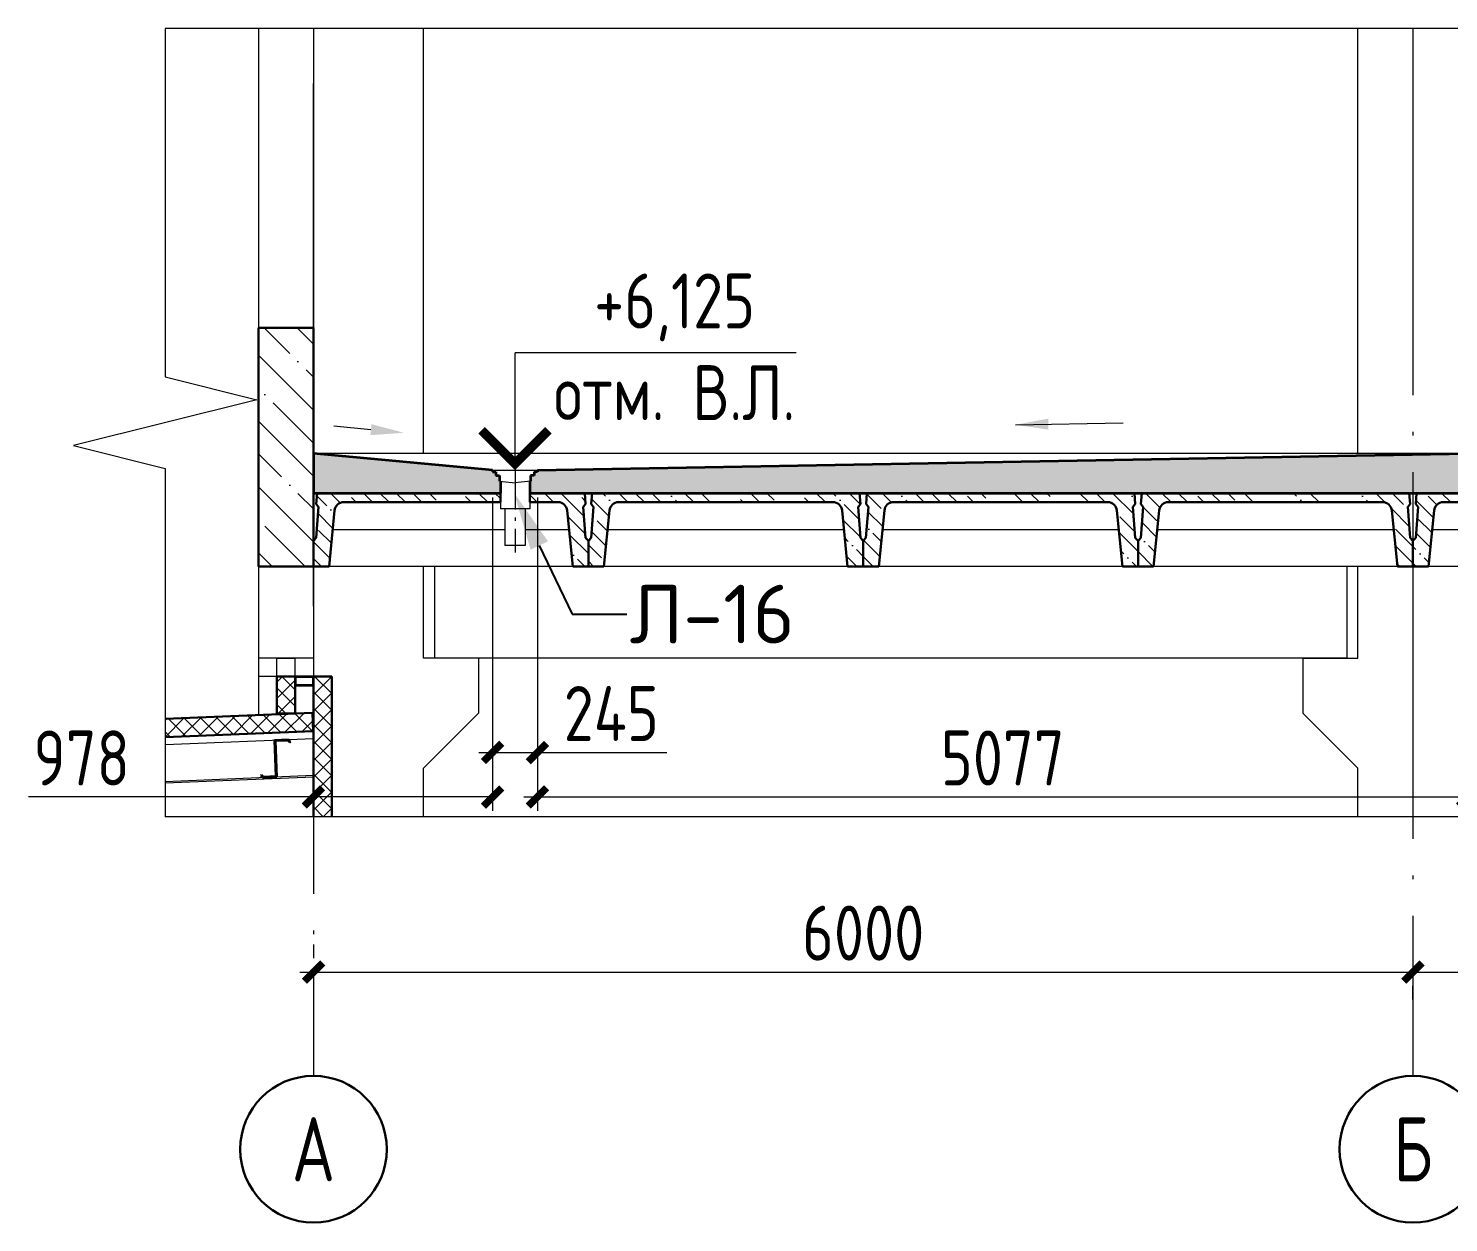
# Model space of a CAD drawing. Extents: x -965262 to 1142518, y -357520 to 71675.
# Drawn here: x 586554 to 594304, y -224128 to -217614 of the extents above; entities that cross this region are included whole.
import ezdxf
from ezdxf import colors
from ezdxf.entities.mleader import LeaderData, LeaderLine
from ezdxf.math import Vec2, Vec3

# ---------------------------------------------------------------- set-up
doc = ezdxf.new("R2010")
doc.units = 0
doc.header["$LTSCALE"] = 10
doc.linetypes.add('AM_DIN_G_W050x2', pattern=[6.875, 4.75, -0.875, 0.375, -0.875])
doc.linetypes.add('DOTE', pattern=[2.42, 2, -0.2, 0.02, -0.2])
doc.layers.get('0').update_dxf_attribs({"linetype": 'CONTINUOUS', "lineweight": 30})
doc.layers.get('Defpoints').update_dxf_attribs({"linetype": 'CONTINUOUS'})
for name, color, linetype, lineweight in [('DOTE', 7, 'DOTE', 9), ('полы', 3, 'CONTINUOUS', 35), ('Полы_лотки', 7, 'CONTINUOUS', 30)]:
    doc.layers.add(name, color=color, linetype=linetype, lineweight=lineweight)
doc.styles.add('GOST 2.304', font='isocpeur.ttf', dxfattribs={"width": 0.75, "height": 250})
doc.styles.get("Standard").update_dxf_attribs({"font": 'isocpeur.ttf', "height": 300})
doc.styles.add('ГОСТ 2м', font='isocpeur.ttf', dxfattribs={"width": 0.8, "height": 250})
doc.dimstyles.new('ГОСТ 2м', dxfattribs={"dimtxt": 250, "dimasz": 100, "dimexe": 75, "dimexo": 150, "dimgap": 62.5, "dimtad": 1, "dimdec": 0, "dimtxsty": 'ГОСТ 2м', "dimblk": 'ARCHTICK', "dimcen": 150, "dimdle": 75, "dimclrd": 256, "dimclre": 256, "dimclrt": 256, "dimadec": 0, "dimazin": 0, "dimtfac": 1, "dimtdec": 0, "dimtmove": 0, "dimatfit": 3, "dimldrblk": 'OBLIQUE', "dimfxl": 1, "dimlwd": 15, "dimlwe": 15, "dimarcsym": 0})
pattern_1 = [(45, (574422.91, -389216.117), (-44.90128, 44.90128), []), (135, (574422.91, -389216.117), (-44.90128, -44.90128), [])]

# ---------------------------------------------------------------- blocks, each defined once
blk = doc.blocks.new('y')
at = {"lineweight": 15}
h = blk.add_hatch(dxfattribs=at)
h.set_pattern_fill('ANSI35', color=256, scale=20, angle=90, style=0)
h.set_pattern_definition([(135, (-71939.62, 175751.51), (-89.80256, -89.80256), []), (135, (-71939.62, 175841.31), (-89.80256, -89.80256), [158.75, -31.75, 0, -31.75])])
edge = h.paths.add_edge_path()
edge.add_ellipse((16945.9, 173767.8), major_axis=(35.4, 35.4), ratio=1, start_angle=45, end_angle=129.28941)
edge.add_line((16896.2, 173772.8), (16865.7, 173467.8))
edge.add_line((16865.7, 173467.8), (16780.7, 173467.8))
edge.add_line((16780.7, 173467.8), (16780.7, 173607.8))
edge.add_line((16780.7, 173607.8), (16795.8, 173622.8))
edge.add_line((16795.8, 173622.8), (16808.9, 173792.8))
edge.add_line((16808.9, 173792.8), (16796.1, 173807.8))
edge.add_line((16796.1, 173807.8), (16800.7, 173867.8))
edge.add_line((16800.7, 173867.8), (18260.7, 173867.8))
edge.add_line((18260.7, 173867.8), (18265.3, 173807.8))
edge.add_line((18265.3, 173807.8), (18252.4, 173792.8))
edge.add_line((18252.4, 173792.8), (18265.5, 173622.8))
edge.add_line((18265.5, 173622.8), (18280.7, 173607.8))
edge.add_line((18280.7, 173607.8), (18280.7, 173467.8))
edge.add_line((18280.7, 173467.8), (18195.7, 173467.8))
edge.add_line((18195.7, 173467.8), (18165.2, 173772.8))
edge.add_ellipse((18115.4, 173767.8), major_axis=(-35.4, 35.4), ratio=1, start_angle=230.71059, end_angle=315)
edge.add_line((18115.4, 173817.8), (16945.9, 173817.8))
h.paths.add_polyline_path([(17610.7, 173817.8), (17450.7, 173817.8), (17450.7, 173867.8), (17610.7, 173867.8)], flags=17)
h.paths.add_polyline_path([(17960.7, 173817.8), (17800.7, 173817.8), (17800.7, 173867.8), (17960.7, 173867.8)], flags=17)
for p, q in [((16800.7, 173867.8), (16796.1, 173807.8)), ((18260.7, 173867.8), (16800.7, 173867.8)), ((18260.7, 173867.8), (18265.3, 173807.8)), ((16808.9, 173792.8), (16795.8, 173622.8)), ((16808.9, 173792.8), (16796.1, 173807.8)), ((16896.2, 173772.8), (16865.7, 173467.8)), ((18115.4, 173817.8), (16945.9, 173817.8)), ((18165.2, 173772.8), (18195.7, 173467.8)), ((18252.4, 173792.8), (18265.3, 173807.8)), ((18252.4, 173792.8), (18265.5, 173622.8)), ((16780.7, 173607.8), (16795.8, 173622.8)), ((18280.7, 173607.8), (18265.5, 173622.8)), ((16780.7, 173607.8), (16780.7, 173467.8)), ((18280.7, 173607.8), (18280.7, 173467.8)), ((18280.7, 173607.8), (18280.7, 173467.8)), ((16780.7, 173467.8), (16865.7, 173467.8)), ((18280.7, 173467.8), (18195.7, 173467.8))]:
    blk.add_line(p, q)
for p, q in [((18175.7, 173667.8), (16885.7, 173667.8)), ((18195.7, 173467.8), (16865.7, 173467.8))]:
    blk.add_line(p, q, dxfattribs=at)
for centre, start, end in [((16945.9, 173767.8), 90, 174.28941), ((18115.4, 173767.8), 5.71059, 90)]:
    blk.add_arc(centre, 50, start, end)
blk = doc.blocks.new('_ArchTick')
at = {"color": 0, "linetype": 'ByBlock', "lineweight": 0, "const_width": 0.4}
blk.add_lwpolyline([(-0.5, -0.5), (0.5, 0.5)], dxfattribs=at)
blk = doc.blocks.new('*D2141')
at = {"lineweight": 15, "ltscale": 100, "transparency": 16777216}
for p, q in [((600109.5, -222611.2), (600109.5, -222686.2)), ((594034.5, -222761.2), (600184.5, -222761.2)), ((594109.5, -222911.2), (594109.5, -222836.2))]:
    blk.add_line(p, q, dxfattribs=at)
at = {"layer": 'Defpoints', "color": 0, "lineweight": 15, "ltscale": 100, "transparency": 16777216}
for p in [(594109.5, -222761.2), (600109.5, -222761.2), (600109.5, -222761.2)]:
    blk.add_point(p, dxfattribs=at)
at = {"lineweight": 15, "ltscale": 100, "transparency": 16777216, "xscale": 100, "yscale": 100, "zscale": 100, "rotation": 180}
blk.add_blockref('_ArchTick', (594109.5, -222761.2), dxfattribs=at)
at = {"lineweight": 15, "ltscale": 100, "transparency": 16777216, "xscale": 100, "yscale": 100, "zscale": 100}
blk.add_blockref('_ArchTick', (600109.5, -222761.2), dxfattribs=at)
at = {"lineweight": 15, "ltscale": 100, "transparency": 16777216, "insert": (597109.5, -222548.7), "char_height": 250, "attachment_point": 5, "style": 'ГОСТ 2м'}
blk.add_mtext('{\\H1.2x;6000}', dxfattribs=at)
blk = doc.blocks.new('_Oblique')
at = {"color": 0, "linetype": 'ByBlock', "lineweight": -2}
blk.add_line((-0.5, -0.5), (0.5, 0.5), dxfattribs=at)
blk = doc.blocks.new('*D2142')
at = {"lineweight": 15, "ltscale": 100, "transparency": 16777216}
for p, q in [((588109.5, -222611.2), (588109.5, -222686.2)), ((594109.5, -222611.2), (594109.5, -222686.2)), ((588034.5, -222761.2), (594184.5, -222761.2))]:
    blk.add_line(p, q, dxfattribs=at)
at = {"layer": 'Defpoints', "color": 0, "lineweight": 15, "ltscale": 100, "transparency": 16777216}
for p in [(588109.5, -222761.2), (594109.5, -222761.2), (594109.5, -222761.2)]:
    blk.add_point(p, dxfattribs=at)
at = {"lineweight": 15, "ltscale": 100, "transparency": 16777216, "xscale": 100, "yscale": 100, "zscale": 100, "rotation": 180}
blk.add_blockref('_ArchTick', (588109.5, -222761.2), dxfattribs=at)
at = {"lineweight": 15, "ltscale": 100, "transparency": 16777216, "xscale": 100, "yscale": 100, "zscale": 100}
blk.add_blockref('_ArchTick', (594109.5, -222761.2), dxfattribs=at)
at = {"lineweight": 15, "ltscale": 100, "transparency": 16777216, "insert": (591109.5, -222548.7), "char_height": 250, "attachment_point": 5, "style": 'ГОСТ 2м'}
blk.add_mtext('{\\H1.2x;6000}', dxfattribs=at)
blk = doc.blocks.new('*D2143')
at = {"lineweight": 15, "transparency": 16777216}
for p, q in [((588109.5, -220083.3), (588109.5, -221881.1)), ((589087, -220173.3), (589087, -221881.1)), ((588109.5, -221806.1), (586553.7, -221806.1)), ((589087, -221806.1), (588034.5, -221806.1))]:
    blk.add_line(p, q, dxfattribs=at)
at = {"layer": 'Defpoints', "color": 0, "lineweight": 15, "transparency": 16777216}
for p in [(588109.5, -219933.3), (589087, -220023.3), (589087, -221806.1)]:
    blk.add_point(p, dxfattribs=at)
at = {"lineweight": 15, "transparency": 16777216, "xscale": 100, "yscale": 100, "zscale": 100, "rotation": 180}
blk.add_blockref('_ArchTick', (588109.5, -221806.1), dxfattribs=at)
at = {"lineweight": 15, "transparency": 16777216, "xscale": 100, "yscale": 100, "zscale": 100}
blk.add_blockref('_ArchTick', (589087, -221806.1), dxfattribs=at)
at = {"lineweight": 15, "transparency": 16777216, "insert": (586844.2, -221593.6), "char_height": 250, "attachment_point": 5, "style": 'ГОСТ 2м'}
blk.add_mtext('{\\H1.2x;978}', dxfattribs=at)
blk = doc.blocks.new('*D2144')
at = {"lineweight": 15, "transparency": 16777216}
for p, q in [((589087, -220173.3), (589087, -221638.7)), ((589332, -220173.3), (589332, -221638.7)), ((589012, -221563.7), (589332, -221563.7)), ((589332, -221563.7), (590037, -221563.7))]:
    blk.add_line(p, q, dxfattribs=at)
at = {"layer": 'Defpoints', "color": 0, "lineweight": 15, "transparency": 16777216}
for p in [(589087, -220023.3), (589332, -220023.3), (589332, -221563.7)]:
    blk.add_point(p, dxfattribs=at)
at = {"lineweight": 15, "transparency": 16777216, "xscale": 100, "yscale": 100, "zscale": 100, "rotation": 180}
blk.add_blockref('_ArchTick', (589087, -221563.7), dxfattribs=at)
at = {"lineweight": 15, "transparency": 16777216, "xscale": 100, "yscale": 100, "zscale": 100}
blk.add_blockref('_ArchTick', (589332, -221563.7), dxfattribs=at)
at = {"lineweight": 15, "transparency": 16777216, "insert": (589734.5, -221351.2), "char_height": 250, "attachment_point": 5, "style": 'ГОСТ 2м'}
blk.add_mtext('{\\H1.2x;245}', dxfattribs=at)
blk = doc.blocks.new('*D2145')
at = {"lineweight": 15, "transparency": 16777216}
for p, q in [((594409.5, -220083.3), (594409.5, -221881.1)), ((589332, -220173.3), (589332, -221881.1)), ((589257, -221806.1), (594484.5, -221806.1))]:
    blk.add_line(p, q, dxfattribs=at)
at = {"layer": 'Defpoints', "color": 0, "lineweight": 15, "transparency": 16777216}
for p in [(594409.5, -219933.3), (589332, -220023.3), (594409.5, -221806.1)]:
    blk.add_point(p, dxfattribs=at)
at = {"lineweight": 15, "transparency": 16777216, "xscale": 100, "yscale": 100, "zscale": 100, "rotation": 180}
blk.add_blockref('_ArchTick', (589332, -221806.1), dxfattribs=at)
at = {"lineweight": 15, "transparency": 16777216, "xscale": 100, "yscale": 100, "zscale": 100}
blk.add_blockref('_ArchTick', (594409.5, -221806.1), dxfattribs=at)
at = {"lineweight": 15, "transparency": 16777216, "insert": (591870.8, -221593.6), "char_height": 250, "attachment_point": 5, "style": 'ГОСТ 2м'}
blk.add_mtext('{\\H1.2x;5077}', dxfattribs=at)

msp = doc.modelspace()

# ---------------------------------------------------------------- hatches: boundary and pattern name
at = {"lineweight": 15}
h = msp.add_hatch(dxfattribs=at)
h.set_pattern_fill('ANSI35', color=256, scale=40, angle=90)
h.set_pattern_definition([(135, (499389.25, -218264.6), (-179.6051, -179.6051), []), (135, (499389.25, -218085), (-179.6051, -179.6051), [317.5, -63.5, 0, -63.5])])
h.paths.add_polyline_path([(587809.5, -220548.3), (588109.5, -220548.3), (588109.5, -220408.3), (588109.5, -219248.3), (587809.5, -219248.3)])
h = msp.add_hatch(dxfattribs=at)
h.set_pattern_fill('ANSI35', color=256, scale=20, angle=90, style=0)
h.set_pattern_definition([(135, (499389.25, -218264.61), (-89.80256, -89.80256), []), (135, (499389.25, -218174.8), (-89.80256, -89.80256), [158.75, -31.75, 0, -31.75])])
edge = h.paths.add_edge_path()
edge.add_ellipse((588274.8, -220248.3), major_axis=(35.4, 35.4), ratio=1, start_angle=45, end_angle=129.28941)
edge.add_line((588225, -220243.4), (588194.5, -220548.3))
edge.add_line((588194.5, -220548.3), (588109.5, -220548.3))
edge.add_line((588109.5, -220548.3), (588109.5, -220408.3))
edge.add_line((588109.5, -220408.3), (588124.7, -220393.3))
edge.add_line((588124.7, -220393.3), (588137.8, -220223.3))
edge.add_line((588137.8, -220223.3), (588124.9, -220208.3))
edge.add_line((588124.9, -220208.3), (588129.5, -220148.3))
edge.add_line((588129.5, -220148.3), (589589.5, -220148.3))
edge.add_line((589589.5, -220148.3), (589594.2, -220208.3))
edge.add_line((589594.2, -220208.3), (589581.3, -220223.3))
edge.add_line((589581.3, -220223.3), (589594.4, -220393.3))
edge.add_line((589594.4, -220393.3), (589609.5, -220408.3))
edge.add_line((589609.5, -220408.3), (589609.5, -220548.3))
edge.add_line((589609.5, -220548.3), (589524.5, -220548.3))
edge.add_line((589524.5, -220548.3), (589494, -220243.4))
edge.add_ellipse((589444.3, -220248.3), major_axis=(-35.4, 35.4), ratio=1, start_angle=230.71059, end_angle=315)
edge.add_line((589444.3, -220198.3), (588274.8, -220198.3))
h.paths.add_polyline_path([(588939.5, -220198.3), (588779.5, -220198.3), (588779.5, -220148.3), (588939.5, -220148.3)], flags=17)
h.paths.add_polyline_path([(589289.5, -220198.3), (589129.5, -220198.3), (589129.5, -220148.3), (589289.5, -220148.3)], flags=17)
h = msp.add_hatch(dxfattribs=at)
h.set_pattern_fill('ANSI37', color=256, scale=20)
h.set_pattern_definition(pattern_1)
h.paths.add_polyline_path([(587909.5, -221350.9), (588009.5, -221350.9), (588009.5, -221148.3), (587909.5, -221148.3)])
h = msp.add_hatch(dxfattribs=at)
h.set_pattern_fill('ANSI37', color=256, scale=20)
h.set_pattern_definition(pattern_1)
h.paths.add_polyline_path([(588209.5, -221914.3), (588109.5, -221914.3), (588109.5, -221148.3), (588209.5, -221148.3)])
h = msp.add_hatch(dxfattribs=at)
h.set_pattern_fill('ANSI37', color=256, scale=20)
h.set_pattern_definition([(45, (571328.865, -389216.117), (-44.90128, 44.90128), []), (135, (571328.865, -389216.117), (-44.90128, -44.90128), [])])
h.paths.add_polyline_path([(588107.9, -221446.9), (588103.8, -221347), (587299.5, -221380.3), (587299.5, -221480.3)])
at = {"layer": 'полы', "lineweight": 15}
h = msp.add_hatch(dxfattribs=at)
h.set_pattern_fill('ANSI35', color=256, scale=40)
h.set_pattern_definition([(45, (610929.1, -218685.05), (-179.605, 179.605), []), (45, (611108.7, -218685.05), (-179.605, 179.605), [317.5, -63.5, 0, -63.5])])
h.paths.add_polyline_path([(612109.5, -218648.3), (610079.5, -218648.3), (610079.5, -218752.7), (610093.6, -218788.3), (610142.6, -218788.3), (610170.7, -218717.1), (610212.4, -218717.1, -0.216364), (610215.8, -218718.6), (610216.9, -218721.9, 0.538865), (610228, -218721.9), (610229.1, -218718.6, -0.216364), (610232.5, -218717.1), (610274.2, -218717.1), (610302.3, -218788.3), (610351.3, -218788.3), (610379.4, -218717.1), (610421.2, -218717.1, -0.216364), (610424.5, -218718.6), (610425.6, -218721.9, 0.538865), (610436.8, -218721.9), (610437.9, -218718.6, -0.216364), (610441.2, -218717.1), (610483, -218717.1), (610511.1, -218788.3), (610560.1, -218788.3), (610588.2, -218717.1), (610629.9, -218717.1, -0.216364), (610633.3, -218718.6), (610634.4, -218721.9, 0.538865), (610645.5, -218721.9), (610646.6, -218718.6, -0.216364), (610650, -218717.1), (610691.7, -218717.1), (610719.8, -218788.3), (610768.8, -218788.3), (610796.9, -218717.1), (610838.7, -218717.1, -0.216364), (610842, -218718.6), (610843.1, -218721.9, 0.538865), (610854.3, -218721.9), (610855.3, -218718.6, -0.216364), (610858.7, -218717.1), (610900.4, -218717.1), (610928.6, -218788.3), (610977.5, -218788.3), (611005.6, -218717.1), (611047.4, -218717.1, -0.216364), (611050.7, -218718.6), (611051.8, -218721.9, 0.538865), (611063, -218721.9), (611064.1, -218718.6, -0.216364), (611067.4, -218717.1), (611109.2, -218717.1), (611137.3, -218788.3), (611186.3, -218788.3), (611214.4, -218717.1), (611256.1, -218717.1, -0.216364), (611259.5, -218718.6), (611260.6, -218721.9, 0.538865), (611271.7, -218721.9), (611272.8, -218718.6, -0.216364), (611276.2, -218717.1), (611317.9, -218717.1), (611346, -218788.3), (611395, -218788.3), (611423.1, -218717.1), (611464.9, -218717.1, -0.216364), (611468.2, -218718.6), (611469.3, -218721.9, 0.538865), (611480.5, -218721.9), (611481.6, -218718.6, -0.216364), (611484.9, -218717.1), (611526.7, -218717.1), (611554.8, -218788.3), (611603.8, -218788.3), (611631.9, -218717.1), (611673.6, -218717.1, -0.216364), (611677, -218718.6), (611678.1, -218721.9, 0.538865), (611689.2, -218721.9), (611690.3, -218718.6, -0.216364), (611693.7, -218717.1), (611735.4, -218717.1), (611763.5, -218788.3), (611812.5, -218788.3), (611840.6, -218717.1), (611882.4, -218717.1, -0.216364), (611885.7, -218718.6), (611886.8, -218721.9, 0.538865), (611898, -218721.9), (611899, -218718.6, -0.216364), (611902.4, -218717.1), (611944.1, -218717.1), (611972.3, -218788.3), (612021.2, -218788.3), (612049.4, -218717.1), (612091.1, -218717.1, -0.216364), (612094.5, -218718.6), (612095.5, -218721.9, 0.538865), (612106.7, -218721.9), (612107.8, -218718.6, -0.121852), (612109.5, -218717.4)])
h.paths.add_polyline_path([(609959.5, -219933.3), (609359.5, -220023.3), (609359.5, -220093.3), (608439.5, -220107.1), (608439.5, -220148.3), (609959.5, -220148.3)])
h.paths.add_polyline_path([(600109.5, -220100.8), (599439.5, -220107.5), (599439.5, -220148.3), (600109.5, -220148.3)])
h.paths.add_polyline_path([(602279.5, -220107.5), (600859.5, -220093.3), (600109.5, -220100.8), (600109.5, -220148.3), (602279.5, -220148.3)])
h.paths.add_polyline_path([(605279.5, -220107.5), (603859.5, -220093.3), (602439.5, -220107.5), (602439.5, -220148.3), (605279.5, -220148.3)])
h.paths.add_polyline_path([(606109.5, -220100.8), (605439.5, -220107.5), (605439.5, -220148.3), (606109.5, -220148.3)])
h.paths.add_polyline_path([(597759.5, -219933.3), (594409.5, -219933.3), (594109.5, -219938.7), (594109.5, -220148.3), (599279.5, -220148.3), (599279.5, -220107.1), (598359.5, -220093.3), (598359.5, -220023.3)])
h.paths.add_polyline_path([(594109.5, -219938.7), (589332, -220023.3), (589332, -220033.3), (589314.5, -220033.3), (589314.5, -220053.3), (589294.5, -220053.3), (589294.5, -220083.3), (589289.5, -220083.9), (589289.5, -220148.3), (594109.5, -220148.3)])
h.paths.add_polyline_path([(589124.5, -220053.3), (589104.5, -220053.3), (589104.5, -220033.3), (589087, -220033.3), (589087, -220023.3), (588109.5, -219933.3), (588109.5, -220148.3), (589129.5, -220148.3), (589129.5, -220083.9), (589124.5, -220083.3)])
h.paths.add_polyline_path([(606109.5, -220148.3), (606109.5, -220100.8), (606859.5, -220093.3), (608279.5, -220107.5), (608279.5, -220148.3)])

# ---------------------------------------------------------------- linework, layer by layer
at = {"color": 5, "lineweight": 15, "ltscale": 10, "extrusion": (1, 0, 0)}
for p, q in [((587299.5, -217614.3, 9801.8), (587299.5, -219514.3, 9801.8)), ((587299.5, -220014.3, 9801.8), (587299.5, -221914.3, 9801.8))]:
    msp.add_line(p, q, dxfattribs=at)
at = {"color": 5, "lineweight": 15, "ltscale": 10, "extrusion": (-1.83697e-16, -1, 0)}
for p, q in [((599859.5, -217614.3, 9801.8), (587299.5, -217614.3, 9801.8)), ((599859.5, -221914.3, 9801.8), (587299.5, -221914.3, 9801.8))]:
    msp.add_line(p, q, dxfattribs=at)
at = {"lineweight": 15}
for p, q in [((587809.5, -217614.3, 9801.8), (587809.5, -219248.3, 9801.8)), ((588109.5, -217614.3, 9801.8), (588109.5, -219248.3, 9801.8)), ((588709.5, -219933.3, 9801.8), (588709.5, -217614.3, 9801.8)), ((593809.5, -219933.3, 9801.8), (593809.5, -217614.3, 9801.8)), ((588109.5, -220766.3, 9801.8), (588109.5, -217914.3, 9801.8)), ((589209.5, -220023.3, 9801.8), (589209.5, -219383.7, 9801.8)), ((589129.5, -220083.9, 9801.8), (589129.5, -220233.9, 9801.8)), ((589289.5, -220083.9, 9801.8), (589289.5, -220233.9, 9801.8)), ((589289.5, -220233.9, 9801.8), (589129.5, -220233.9, 9801.8)), ((589154.5, -220233.9, 9801.8), (589154.5, -220433.9, 9801.8)), ((589264.5, -220233.9, 9801.8), (589264.5, -220433.9, 9801.8)), ((589154.5, -220348.3, 9801.8), (588214.5, -220348.3, 9801.8)), ((589504.5, -220348.3, 9801.8), (589264.5, -220348.3, 9801.8)), ((589264.5, -220433.9, 9801.8), (589154.5, -220433.9, 9801.8)), ((587809.5, -220548.3, 9801.8), (587809.5, -221148.3, 9801.8)), ((588109.5, -220548.3, 9801.8), (588109.5, -221048.3, 9801.8)), ((589524.5, -220548.3, 9801.8), (588194.5, -220548.3, 9801.8)), ((588709.5, -221048.3, 9801.8), (588709.5, -220548.3, 9801.8)), ((593749.5, -220548.3, 9801.8), (588769.5, -220548.3, 9801.8)), ((588769.5, -220548.3, 9801.8), (588769.5, -220748.3, 9801.8)), ((593749.5, -220548.3, 9801.8), (593749.5, -220748.3, 9801.8)), ((593809.5, -221048.3, 9801.8), (593809.5, -220548.3, 9801.8)), ((588769.5, -220748.3, 9801.8), (588769.5, -221048.3, 9801.8)), ((593749.5, -220748.3, 9801.8), (593749.5, -221048.3, 9801.8)), ((588109.5, -221048.3, 9801.8), (587809.5, -221048.3, 9801.8)), ((587909.5, -221048.3, 9801.8), (588009.5, -221048.3, 9801.8)), ((587909.5, -221148.3, 9801.8), (587909.5, -221048.3, 9801.8)), ((588009.5, -221148.3, 9801.8), (588009.5, -221048.3, 9801.8)), ((589009.5, -221048.3, 9801.8), (588709.5, -221048.3, 9801.8)), ((593749.5, -221048.3, 9801.8), (588769.5, -221048.3, 9801.8)), ((589009.5, -221048.3, 9801.8), (589009.5, -221348.3, 9801.8)), ((589009.5, -221048.3, 9801.8), (589009.5, -221332.7, 9801.8)), ((593509.5, -221048.3, 9801.8), (593509.5, -221348.3, 9801.8)), ((593509.5, -221048.3, 9801.8), (593509.5, -221332.7, 9801.8)), ((593509.5, -221048.3, 9801.8), (593809.5, -221048.3, 9801.8)), ((587909.5, -221148.3, 9801.8), (587809.5, -221148.3, 9801.8)), ((587809.5, -221148.3, 9801.8), (587809.5, -221359.2, 9801.8)), ((588709.5, -221648.3, 9801.8), (589009.5, -221348.3, 9801.8)), ((593809.5, -221648.3, 9801.8), (593509.5, -221348.3, 9801.8)), ((587299.5, -221520.4, 9801.8), (588109.5, -221486.9, 9801.8)), ((588107.9, -221446.9, 9801.8), (588109.5, -221486.9, 9801.8)), ((588709.5, -221914.3, 9801.8), (588709.5, -221648.3, 9801.8)), ((593809.5, -221914.3, 9801.8), (593809.5, -221648.3, 9801.8)), ((588109.5, -221690, 9801.8), (587299.5, -221723.6, 9801.8)), ((587299.5, -221729.6, 9801.8), (588109.5, -221696.1, 9801.8))]:
    msp.add_line(p, q, dxfattribs=at)
for p, q in [((587809.5, -220548.3, 9801.8), (587809.5, -219248.3, 9801.8)), ((588109.5, -220548.3, 9801.8), (588109.5, -219248.3, 9801.8)), ((588109.5, -220148.3, 9801.8), (589129.5, -220148.3, 9801.8)), ((588129.5, -220148.3, 9801.8), (588124.9, -220208.3, 9801.8)), ((589129.5, -220148.3, 9801.8), (588129.5, -220148.3, 9801.8)), ((589129.5, -220198.3, 9801.8), (589129.5, -220148.3, -3260.1)), ((589589.5, -220148.3, 9801.8), (589289.5, -220148.3, 9801.8)), ((589289.5, -220148.3, 9801.8), (599279.5, -220148.3, 9801.8)), ((589289.5, -220198.3, 9801.8), (589289.5, -220148.3, -3260.1)), ((589589.5, -220148.3, 9801.8), (589594.2, -220208.3, 9801.8)), ((588137.8, -220223.3, 9801.8), (588124.7, -220393.3, 9801.8)), ((588137.8, -220223.3, 9801.8), (588124.9, -220208.3, 9801.8)), ((588225, -220243.4, 9801.8), (588194.5, -220548.3, 9801.8)), ((589129.5, -220198.3, 9801.8), (588274.8, -220198.3, 9801.8)), ((589444.3, -220198.3, 9801.8), (589289.5, -220198.3, 9801.8)), ((589494, -220243.4, 9801.8), (589524.5, -220548.3, 9801.8)), ((589581.3, -220223.3, 9801.8), (589594.2, -220208.3, 9801.8)), ((589581.3, -220223.3, 9801.8), (589594.4, -220393.3, 9801.8)), ((588109.5, -220408.3, 9801.8), (588124.7, -220393.3, 9801.8)), ((588109.5, -220408.3, 9801.8), (588109.5, -220548.3, 9801.8)), ((589609.5, -220408.3, 9801.8), (589594.4, -220393.3, 9801.8)), ((589609.5, -220408.3, 9801.8), (589609.5, -220548.3, 9801.8)), ((589609.5, -220408.3, 9801.8), (589609.5, -220548.3, 9801.8)), ((587809.5, -220548.3, 9801.8), (588109.5, -220548.3, 9801.8)), ((588109.5, -220548.3, 9801.8), (588194.5, -220548.3, 9801.8)), ((589609.5, -220548.3, 9801.8), (589524.5, -220548.3, 9801.8)), ((587909.5, -221148.3, 9801.8), (587909.5, -221350.9, 9801.8)), ((588009.5, -221148.3, 9801.8), (587909.5, -221148.3, 9801.8)), ((588009.5, -221148.3, 9801.8), (588009.5, -221350.9, 9801.8)), ((588009.5, -221152.9, 9801.8), (588009.5, -221193.7, 9801.8)), ((588011.8, -221152.9, 9801.8), (588011.8, -221193.7, 9801.8)), ((588104.9, -221148.3, 9801.8), (588014.1, -221148.3, 9801.8)), ((588104.9, -221150.6, 9801.8), (588014.1, -221150.6, 9801.8)), ((588014.1, -221196, 9801.8), (588104.9, -221196, 9801.8)), ((588014.1, -221198.3, 9801.8), (588104.9, -221198.3, 9801.8)), ((588107.2, -221193.7, 9801.8), (588107.2, -221152.9, 9801.8)), ((588109.5, -221148.3, 9801.8), (588109.5, -221914.3, 9801.8)), ((588109.5, -221148.3, 9801.8), (588209.5, -221148.3, 9801.8)), ((588109.5, -221193.7, 9801.8), (588109.5, -221152.9, 9801.8)), ((588209.5, -221148.3, 9801.8), (588209.5, -221914.3, 9801.8)), ((587299.5, -221380.3, 9801.8), (588103.8, -221347, 9801.8)), ((588009.5, -221350.9, 9801.8), (587909.5, -221350.9, 9801.8)), ((588107.9, -221446.9, 9801.8), (588103.8, -221347, 9801.8)), ((587299.5, -221480.3, 9801.8), (588107.9, -221446.9, 9801.8)), ((587896.7, -221495.7, 9801.8), (587972.8, -221492.5, 9801.8)), ((587904.9, -221693.4, 9801.8), (587896.7, -221495.7, 9801.8)), ((587970.6, -221497.7, 9801.8), (587902, -221500.5, 9801.8)), ((587902, -221500.5, 9801.8), (587910.2, -221698.3, 9801.8)), ((587981, -221509.1, 9801.8), (587970.6, -221497.7, 9801.8)), ((587972.8, -221492.5, 9801.8), (587984.7, -221505.6, 9801.8)), ((587984.7, -221505.6, 9801.8), (587981, -221509.1, 9801.8)), ((587822.1, -221688.3, 9801.8), (587825.9, -221684.9, 9801.8)), ((587834.1, -221701.4, 9801.8), (587822.1, -221688.3, 9801.8)), ((587825.9, -221684.9, 9801.8), (587836.2, -221696.3, 9801.8)), ((587910.2, -221698.3, 9801.8), (587834.1, -221701.4, 9801.8)), ((587836.2, -221696.3, 9801.8), (587904.9, -221693.4, 9801.8))]:
    msp.add_line(p, q)
at = {"extrusion": (-1.83697e-16, 0, -1)}
msp.add_line((588109.5, -219248.3, 9801.8), (587809.5, -219248.3, 9801.8), dxfattribs=at)
at = {"lineweight": 15, "ltscale": 0.3}
msp.add_line((590743.1, -219383.7, 9801.8), (589209.5, -219383.7, 9801.8), dxfattribs=at)
at = {"lineweight": 15, "ltscale": 50}
for p, q in [((588423.3, -219802.9, 9801.8), (588220.1, -219784.3, 9801.8)), ((591940.3, -219776.1, 9801.8), (592528.2, -219765.7, 9801.8)), ((589087, -220023.3, 9801.8), (589087, -220033.3, 9801.8)), ((589104.5, -220033.3, 9801.8), (589104.5, -220053.3, 9801.8)), ((589314.5, -220033.3, 9801.8), (589314.5, -220053.3, 9801.8)), ((589332, -220023.3, 9801.8), (589332, -220033.3, 9801.8)), ((589124.5, -220053.3, 9801.8), (589124.5, -220083.3, 9801.8)), ((589294.5, -220053.3, 9801.8), (589294.5, -220083.3, 9801.8))]:
    msp.add_line(p, q, dxfattribs=at)
at = {"lineweight": 15, "ltscale": 10}
for p, q in [((589087, -220033.3, 9801.8), (589104.5, -220033.3, 9801.8)), ((589314.5, -220033.3, 9801.8), (589332, -220033.3, 9801.8)), ((589104.5, -220053.3, 9801.8), (589124.5, -220053.3, 9801.8)), ((589314.5, -220053.3, 9801.8), (589294.5, -220053.3, 9801.8))]:
    msp.add_line(p, q, dxfattribs=at)
at = {"lineweight": 15, "ltscale": 2.5}
for p in [(589124.5, -220083.3, 9801.8), (589294.5, -220083.3, 9801.8)]:
    msp.add_line(p, (589209.5, -220093.3, 9801.8), dxfattribs=at)
at = {"color": 5, "lineweight": 15, "ltscale": 10, "elevation": 9801.8}
for points in [[(587299.5, -219514.3), (587799.5, -219639.3)], [(587799.5, -219639.3), (586799.5, -219889.3)], [(586799.5, -219889.3), (587299.5, -220014.3)]]:
    msp.add_lwpolyline(points, dxfattribs=at)
at = {"lineweight": 15, "const_width": 50, "elevation": 9801.8}
msp.add_lwpolyline([(589391.9, -219805.7), (589209.5, -219988), (589027.2, -219805.7)], dxfattribs=at)
at = {"lineweight": 15, "ltscale": 100, "extrusion": (0, 1, 0), "elevation": -220023.3}
msp.add_lwpolyline([(-589087, 9801.8), (-589332, 9801.8)], dxfattribs=at)
for centre, radius, start, end in [((588274.8, -220248.3, 9801.8), 50, 90, 174.28941), ((589444.3, -220248.3, 9801.8), 50, 5.71059, 90), ((588014.1, -221152.9, 9801.8), 4.6, 90, 180), ((588014.1, -221193.7, 9801.8), 4.6, 180, 270), ((588014.1, -221152.9, 9801.8), 2.3, 90, 180), ((588014.1, -221193.7, 9801.8), 2.3, 180, 270), ((588104.9, -221152.9, 9801.8), 4.6, 0, 90), ((588104.9, -221152.9, 9801.8), 2.3, 0, 90), ((588104.9, -221193.7, 9801.8), 2.3, 270, 0), ((588104.9, -221193.7, 9801.8), 4.6, 270, 0)]:
    msp.add_arc(centre, radius, start, end)
at = {"lineweight": 15, "ltscale": 50}
for points in [[(588420.5, -219832.8, 9801.8), (588426.1, -219773.1, 9801.8), (588602.5, -219819.6, 9801.8)], [(592120.8, -219802.7, 9801.8), (592119.7, -219742.8, 9801.8), (591940.3, -219776.1, 9801.8)]]:
    msp.add_solid(points, dxfattribs=at)
at = {"layer": 'DOTE', "ltscale": 100}
for p, q in [((594109.5, -217614.3, 9801.8), (594109.5, -223327.6, 9801.8)), ((588109.5, -217914.3, 9801.8), (588109.5, -223327.6, 9801.8))]:
    msp.add_line(p, q, dxfattribs=at)
at = {"layer": 'DOTE', "linetype": 'AM_DIN_G_W050x2', "ltscale": 5}
msp.add_line((589209.5, -220000.1, 9801.8), (589209.5, -220473.6, 9801.8), dxfattribs=at)
at = {"layer": 'DOTE', "linetype": 'Continuous', "lineweight": 30}
for centre in [(588109.5, -223727.6, 9801.8), (594109.5, -223727.6, 9801.8)]:
    msp.add_circle(centre, 400, dxfattribs=at)
at = {"layer": 'полы'}
for p, q in [((589087, -220023.3, 9801.8), (588109.5, -219933.3, 9801.8)), ((588109.5, -219933.3, 9801.8), (588109.5, -220148.3, 9801.8)), ((589332, -220023.3, 9801.8), (594409.5, -219933.3, 9801.8)), ((588109.5, -220148.3, 9801.8), (589129.5, -220148.3, -3260.1)), ((589289.5, -220148.3, -3260.1), (599279.5, -220148.3, 9799.8))]:
    msp.add_line(p, q, dxfattribs=at)
at = {"layer": 'полы', "lineweight": 15}
msp.add_line((594409.5, -219933.3, 9801.8), (588109.5, -219933.3, 9801.8), dxfattribs=at)
at = {"layer": 'полы', "ltscale": 50}
for p, q in [((589087, -220023.3, 9801.8), (589087, -220033.3, 9801.8)), ((589087, -220033.3, 9801.8), (589104.5, -220033.3, 9801.8)), ((589104.5, -220033.3, 9801.8), (589104.5, -220053.3, 9801.8)), ((589332, -220033.3, 9801.8), (589314.5, -220033.3, 9801.8)), ((589314.5, -220033.3, 9801.8), (589314.5, -220053.3, 9801.8)), ((589332, -220023.3, 9801.8), (589332, -220033.3, 9801.8)), ((589104.5, -220053.3, 9801.8), (589124.5, -220053.3, 9801.8)), ((589124.5, -220053.3, 9801.8), (589124.5, -220083.3, 9801.8)), ((589124.5, -220083.3, 9801.8), (589129.5, -220083.9, 9801.8)), ((589129.5, -220083.9, 9801.8), (589129.5, -220148.3, -3259.8)), ((589294.5, -220083.3, 9801.8), (589289.5, -220083.9, 9801.8)), ((589289.5, -220083.9, 9801.8), (589289.5, -220148.3, -3259.8)), ((589314.5, -220053.3, 9801.8), (589294.5, -220053.3, 9801.8)), ((589294.5, -220053.3, 9801.8), (589294.5, -220083.3, 9801.8))]:
    msp.add_line(p, q, dxfattribs=at)

# ---------------------------------------------------------------- block references
at = {"lineweight": 15}
for p in [(572828.9, -394016.1, 9801.8), (574328.9, -394016.1, 9801.8), (575828.9, -394016.1, 9801.8), (577328.9, -394016.1, 9801.8)]:
    msp.add_blockref('y', p, dxfattribs=at)

# ---------------------------------------------------------------- texts
at = {"insert": (590080.4, -219350.9, 9801.8), "char_height": 300, "width": 1670.673, "attachment_point": 5, "style": 'GOST 2.304'}
msp.add_mtext('{\\W0.8;+6,125\\Pотм. В.Л.}', dxfattribs=at)
at = {"layer": 'DOTE', "linetype": 'Continuous', "lineweight": 30, "ltscale": 100, "char_height": 350, "width": 800, "attachment_point": 5, "style": 'GOST 2.304'}
for s, insert in [('A', (588109.5, -223727.6, 9801.8)), ('Б', (594109.5, -223727.6, 9801.8))]:
    msp.add_mtext(s, dxfattribs=dict(at, insert=insert))

# ---------------------------------------------------------------- dimensions: what is measured, and where the dimension line sits
at = {"lineweight": 15}
dim = msp.add_linear_dim(base=(589087.0380532, -221806.1302657, 9801.8250256), p1=(588109.5380532, -219933.3329053, 9801.8250256), p2=(589087.0380532, -220023.3333266, 9801.8250256), text='{\\H1.2x;<>}', dimstyle='ГОСТ 2м', dxfattribs=at)
dim.commit()
dim.dimension.update_dxf_attribs({"geometry": '*D2143', "text_midpoint": (586844.2457743, -221806.1302657, 9801.8250256), "dimtype": 160})
for base, p1, p2, text, picture, middle in [((594409.5, -221806.1, 9801.8), (589332, -220023.3, 9801.8), (594409.5, -219933.3, 9801.8), '{\\H1.2x;5077}', '*D2145', (591870.8, -221593.6, 9801.8)), ((589332, -221563.7, 9801.8), (589087, -220023.3, 9801.8), (589332, -220023.3, 9801.8), '{\\H1.2x;<>}', '*D2144', (589734.5, -221351.2, 9801.8))]:
    dim = msp.add_linear_dim(base=base, p1=p1, p2=p2, text=text, dimstyle='ГОСТ 2м', dxfattribs=at)
    dim.commit()
    dim.dimension.update_dxf_attribs({"geometry": picture, "text_midpoint": middle})
at = {"lineweight": 15, "ltscale": 100}
for base, p1, p2, picture, middle in [((594109.5, -222761.2, 9801.8), (588109.5, -222761.2, 9801.8), (594109.5, -222761.2, 9801.8), '*D2142', (591109.5, -222548.7, 9801.8)), ((600109.5, -222761.2, 9801.8), (594109.5, -222761.2, 9801.8), (600109.5, -222761.2, 9801.8), '*D2141', (597109.5, -222548.7, 9801.8))]:
    dim = msp.add_linear_dim(base=base, p1=p1, p2=p2, text='{\\H1.2x;<>}', dimstyle='ГОСТ 2м', dxfattribs=at)
    dim.commit()
    dim.dimension.update_dxf_attribs({"geometry": picture, "text_midpoint": middle})

# ---------------------------------------------------------------- leaders
at = {"layer": 'Полы_лотки', "color": 5, "lineweight": 15}
ml = msp.add_multileader_mtext('Standard', dxfattribs=at)
ml.set_content('Л-16', color=5)
ml.set_leader_properties()
ml.build(insert=Vec2(0, 0))
ml.multileader.update_dxf_attribs({"has_text_frame": 1, "text_right_attachment_type": 6, "dogleg_length": 36, "arrow_head_size": 320})
ctx = ml.context
ctx.base_point, ctx.char_height, ctx.arrow_head_size, ctx.landing_gap_size, ctx.plane_origin = Vec3(589819.1, -220808.7, 9801.8), 320, 320, 16, Vec3(572231.7, -231042.2, 9801.8)
ctx.right_attachment = 6
notes = []
notes.append((ctx, [(0, (1, 1, 0), (589521.7, -220808.7, 9801.8), (1, 0), 297.5, [(0, [(589203.4, -220146.2, 9801.8)], 0, [])])]))
ctx.mtext.insert, ctx.mtext.defined_height, ctx.mtext.flow_direction = Vec3(589835.1, -220648.7, 9801.8), 8269.8, 5
for ctx, leaders in notes:
    for number, flags, end, landing, length, lines in leaders:
        leader = LeaderData()
        leader.index, (leader.has_last_leader_line, leader.has_dogleg_vector, leader.attachment_direction) = number, flags
        leader.last_leader_point, leader.dogleg_vector, leader.dogleg_length = Vec3(end), Vec3(landing), length
        for number, points, colour, breaks in lines:
            line = LeaderLine()
            line.index, line.vertices, line.color, line.breaks = number, Vec3.list(points), colors.encode_raw_color(colour), breaks
            leader.lines.append(line)
        ctx.leaders.append(leader)

doc.saveas('drawing.dxf')
